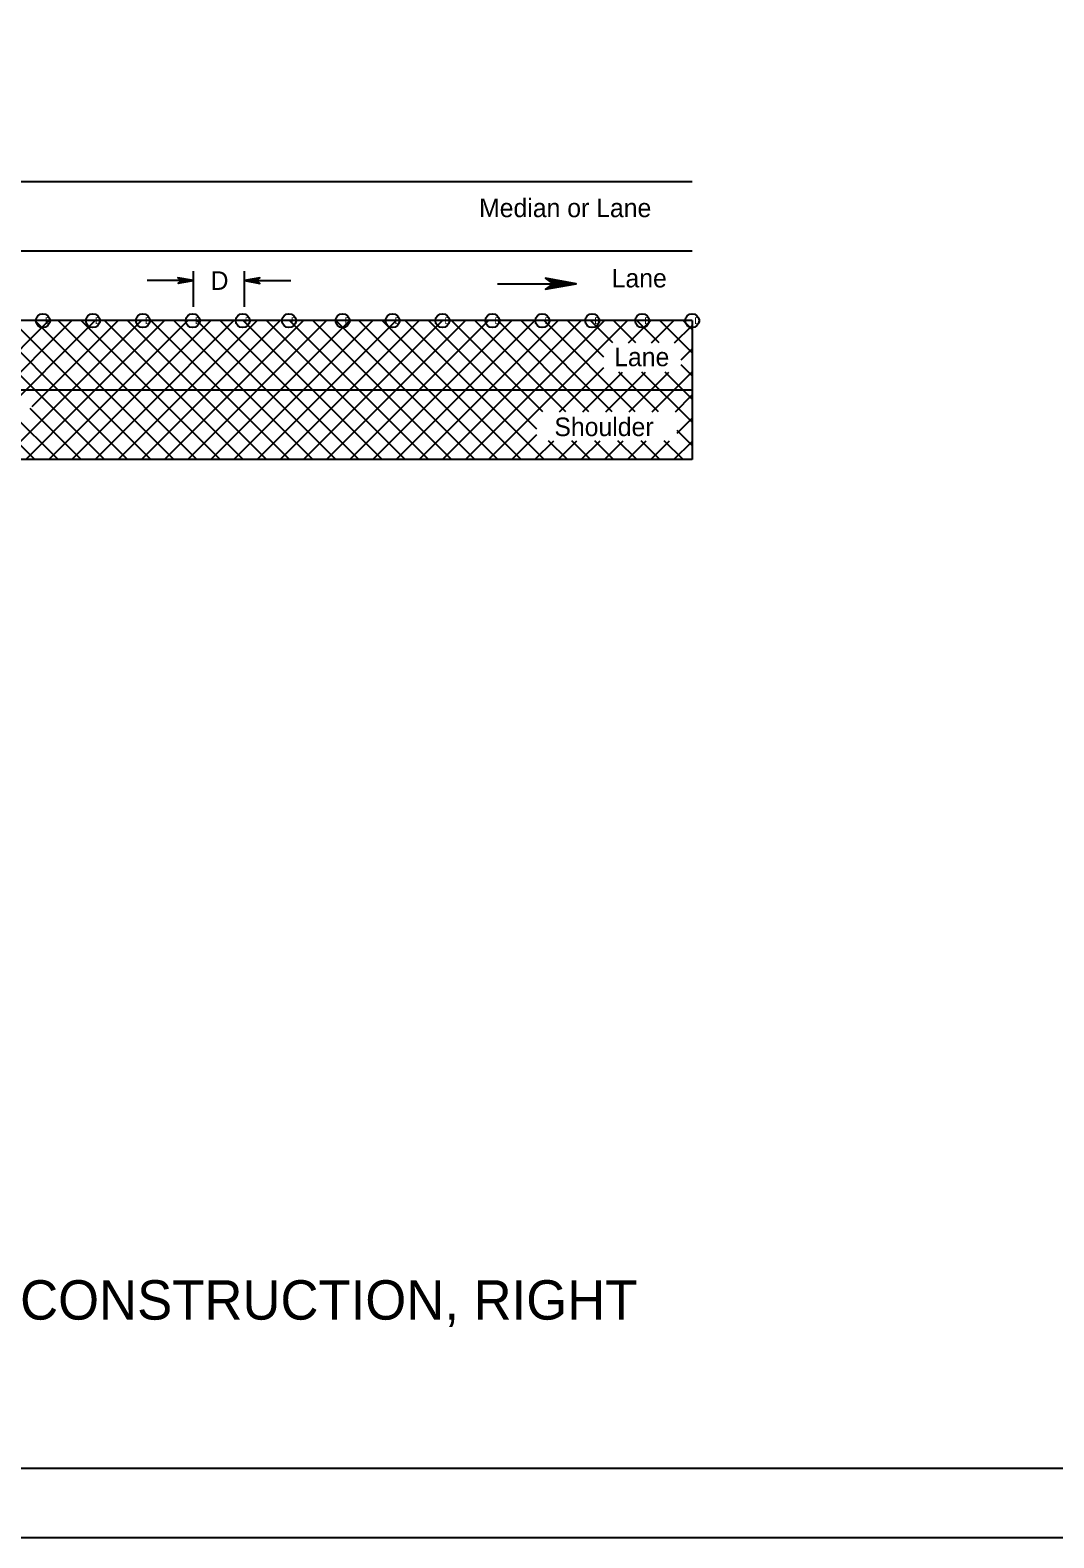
# Model space of a CAD drawing. Extents: x 499945 to 500993, y 499985 to 500645.
# Drawn here: x 500514.1 to 500735, y 499985 to 500310.3 of the extents above; entities that cross this region are included whole.
import ezdxf

# ---------------------------------------------------------------- set-up
doc = ezdxf.new("R2010")
doc.units = 0
for name, color, linetype in [('1', 7, 'Continuous'), ('24', 7, 'Continuous'), ('41', 7, 'Continuous'), ('5', 7, 'Continuous'), ('56', 7, 'Continuous'), ('60', 7, 'Continuous')]:
    doc.layers.add(name, color=color, linetype=linetype)

msp = doc.modelspace()

# ---------------------------------------------------------------- linework, layer by layer
at = {"layer": '1'}
for p, q in [((500656.93, 500277.59), (500070.88, 500277.59)), ((500656.93, 500262.6), (500070.88, 500262.6)), ((500549.32, 500250.6), (500549.32, 500258.25)), ((500560.31, 500250.6), (500560.31, 500258.25)), ((500549.32, 500256.25), (500539.33, 500256.25)), ((500560.31, 500256.25), (500570.3, 500256.25)), ((500656.93, 500247.61), (500070.88, 500247.61)), ((500656.93, 500247.61), (500455.16, 500247.61)), ((500515.1, 500217.64), (500485.12, 500247.61)), ((500488.12, 500217.64), (500518.09, 500247.61)), ((500493.11, 500217.64), (500523.09, 500247.61)), ((500498.11, 500217.64), (500528.09, 500247.61)), ((500518.67, 500229.06), (500500.11, 500247.61)), ((500523.66, 500229.06), (500505.32, 500247.4)), ((500529.01, 500228.71), (500510.1, 500247.61)), ((500514.52, 500229.06), (500533.08, 500247.61)), ((500533.65, 500229.06), (500515.1, 500247.61)), ((500519.52, 500229.06), (500538.08, 500247.61)), ((500538.65, 500229.06), (500520.09, 500247.61)), ((500524.52, 500229.06), (500543.07, 500247.61)), ((500555.07, 500217.64), (500525.09, 500247.61)), ((500528.96, 500228.5), (500548.07, 500247.61)), ((500560.06, 500217.64), (500530.08, 500247.61)), ((500534.51, 500229.06), (500553.07, 500247.61)), ((500565.06, 500217.64), (500535.08, 500247.61)), ((500538.08, 500217.64), (500568.06, 500247.61)), ((500538.71, 500228.26), (500558.06, 500247.61)), ((500570.05, 500217.64), (500540.08, 500247.61)), ((500542.92, 500227.48), (500563.06, 500247.61)), ((500543.07, 500217.64), (500573.05, 500247.61)), ((500575.05, 500217.64), (500545.07, 500247.61)), ((500548.07, 500217.64), (500578.05, 500247.61)), ((500580.05, 500217.64), (500550.07, 500247.61)), ((500553.07, 500217.64), (500583.04, 500247.61)), ((500585.04, 500217.64), (500555.07, 500247.61)), ((500558.06, 500217.64), (500588.04, 500247.61)), ((500558.06, 500217.64), (500588.04, 500247.61)), ((500590.04, 500217.64), (500560.06, 500247.61)), ((500563.06, 500217.64), (500593.04, 500247.61)), ((500595.04, 500217.64), (500565.06, 500247.61)), ((500568.05, 500217.64), (500598.03, 500247.61)), ((500600.03, 500217.64), (500570.05, 500247.61)), ((500573.05, 500217.64), (500603.03, 500247.61)), ((500605.03, 500217.64), (500575.05, 500247.61)), ((500578.05, 500217.64), (500608.03, 500247.61)), ((500610.03, 500217.64), (500580.04, 500247.61)), ((500583.04, 500217.64), (500613.02, 500247.61)), ((500615.02, 500217.64), (500585.04, 500247.61)), ((500588.04, 500217.64), (500618.02, 500247.61)), ((500620.02, 500217.64), (500590.04, 500247.61)), ((500593.04, 500217.64), (500623.01, 500247.61)), ((500625.01, 500217.64), (500595.04, 500247.61)), ((500598.03, 500217.64), (500628.01, 500247.61)), ((500623.42, 500224.23), (500600.03, 500247.61)), ((500603.03, 500217.64), (500633.01, 500247.61)), ((500624.74, 500227.91), (500605.03, 500247.61)), ((500608.03, 500217.64), (500638, 500247.61)), ((500629.68, 500227.96), (500610.02, 500247.61)), ((500613.02, 500217.64), (500643, 500247.61)), ((500634.67, 500227.96), (500615.02, 500247.61)), ((500639.67, 500227.96), (500620.02, 500247.61)), ((500644.67, 500227.96), (500625.01, 500247.61)), ((500637.9, 500239.72), (500630.01, 500247.61)), ((500639.82, 500242.8), (500635, 500247.61)), ((500644.82, 500242.8), (500640, 500247.61)), ((500643.18, 500242.8), (500648, 500247.61)), ((500649.81, 500242.8), (500645, 500247.61)), ((500648.17, 500242.8), (500652.99, 500247.61)), ((500656.93, 500240.68), (500649.99, 500247.61)), ((500653.17, 500242.8), (500656.93, 500246.56)), ((500656.93, 500245.67), (500654.99, 500247.61)), ((500656.93, 500247.61), (500656.93, 500217.64)), ((500654.55, 500239.18), (500656.93, 500241.56)), ((500656.93, 500235.68), (500654.55, 500238.06)), ((500628.34, 500227.96), (500637.9, 500237.52)), ((500633.34, 500227.96), (500641.91, 500236.53)), ((500638.33, 500227.96), (500646.9, 500236.53)), ((500649.66, 500227.96), (500641.09, 500236.53)), ((500643.33, 500227.96), (500651.9, 500236.53)), ((500656.93, 500225.69), (500646.09, 500236.53)), ((500648.33, 500227.96), (500656.93, 500236.56)), ((500656.93, 500230.69), (500651.09, 500236.53)), ((500656.93, 500232.62), (500070.88, 500232.62)), ((500653.32, 500227.96), (500656.93, 500231.57)), ((500508.1, 500217.64), (500519.52, 500229.06)), ((500513.1, 500217.64), (500524.52, 500229.06)), ((500525.09, 500217.64), (500514.07, 500228.66)), ((500518.09, 500217.64), (500528.96, 500228.5)), ((500530.08, 500217.64), (500518.67, 500229.06)), ((500523.09, 500217.64), (500534.51, 500229.06)), ((500535.08, 500217.64), (500523.66, 500229.06)), ((500528.09, 500217.64), (500538.71, 500228.26)), ((500540.08, 500217.64), (500529.01, 500228.71)), ((500545.07, 500217.64), (500533.65, 500229.06)), ((500540.38, 500227.32), (500538.71, 500228.99)), ((500520.09, 500217.64), (500510.12, 500227.61)), ((500533.08, 500217.64), (500542.92, 500227.48)), ((500550.07, 500217.64), (500540.38, 500227.32)), ((500653.69, 500223.33), (500656.93, 500226.57)), ((500618.02, 500217.64), (500623.42, 500223.04)), ((500656.93, 500220.69), (500653.69, 500223.93)), ((500623.01, 500217.64), (500627.07, 500221.69)), ((500630.01, 500217.64), (500625.95, 500221.69)), ((500628.01, 500217.64), (500632.06, 500221.69)), ((500635, 500217.64), (500630.95, 500221.69)), ((500633.01, 500217.64), (500637.06, 500221.69)), ((500640, 500217.64), (500635.95, 500221.69)), ((500638, 500217.64), (500642.06, 500221.69)), ((500645, 500217.64), (500640.94, 500221.69)), ((500643, 500217.64), (500647.05, 500221.69)), ((500649.99, 500217.64), (500645.94, 500221.69)), ((500648, 500217.64), (500652.05, 500221.69)), ((500654.99, 500217.64), (500650.94, 500221.69)), ((500652.99, 500217.64), (500656.93, 500221.57)), ((500656.93, 500217.64), (500453.08, 500217.64)), ((500000, 500000), (500990, 500000)), ((500993, 499985), (499944.83, 499985))]:
    msp.add_line(p, q, dxfattribs=at)
at = {"layer": '24'}
msp.add_line((500614.94, 500255.57), (500626.87, 500255.57), dxfattribs=at)
for points in [[(500549.32, 500256.25), (500545.97, 500256.85), (500546.77, 500256.25), (500545.99, 500255.67), (500549.32, 500256.25), (500549.1, 500256.25), (500546.06, 500256.8), (500546.83, 500256.25), (500546.12, 500255.72), (500548.98, 500256.24), (500548.87, 500256.25), (500546.27, 500256.71), (500546.85, 500256.25), (500546.25, 500255.79), (500548.81, 500256.25), (500548.7, 500256.24), (500546.43, 500256.65), (500546.87, 500256.25), (500546.42, 500255.84), (500548.38, 500256.24), (500548.19, 500256.24), (500546.6, 500256.56), (500546.91, 500256.26), (500546.58, 500255.93), (500548.16, 500256.25), (500547.98, 500256.26), (500546.78, 500256.47), (500547.01, 500256.24), (500546.76, 500256.01), (500547.81, 500256.25), (500547.65, 500256.27), (500546.93, 500256.41), (500547.05, 500256.25), (500546.85, 500256.07), (500547.56, 500256.25), (500547.09, 500256.36), (500547.16, 500256.24), (500546.95, 500256.11), (500547.44, 500256.24), (500547.13, 500256.31), (500547.26, 500256.21), (500547.11, 500256.15), (500547.26, 500256.25), (500547.18, 500256.26)], [(500560.31, 500256.25), (500563.66, 500255.66), (500562.86, 500256.25), (500563.64, 500256.84), (500560.31, 500256.25), (500560.53, 500256.26), (500563.57, 500255.7), (500562.8, 500256.26), (500563.51, 500256.79), (500560.65, 500256.27), (500560.77, 500256.25), (500563.36, 500255.79), (500562.78, 500256.26), (500563.38, 500256.71), (500560.82, 500256.25), (500560.93, 500256.27), (500563.2, 500255.86), (500562.76, 500256.25), (500563.21, 500256.66), (500561.25, 500256.27), (500561.44, 500256.27), (500563.03, 500255.94), (500562.72, 500256.24), (500563.06, 500256.58), (500561.47, 500256.25), (500561.65, 500256.24), (500562.85, 500256.04), (500562.62, 500256.27), (500562.87, 500256.5), (500561.82, 500256.25), (500561.99, 500256.24), (500562.71, 500256.1), (500562.59, 500256.26), (500562.78, 500256.44), (500562.07, 500256.25), (500562.54, 500256.14), (500562.47, 500256.27), (500562.68, 500256.4), (500562.19, 500256.27), (500562.5, 500256.19), (500562.37, 500256.29), (500562.52, 500256.35), (500562.37, 500256.26), (500562.45, 500256.24)], [(500631.93, 500255.57), (500625.28, 500256.75), (500626.87, 500255.57), (500625.32, 500254.42), (500631.93, 500255.57), (500631.49, 500255.56), (500625.47, 500256.66), (500626.99, 500255.56), (500625.58, 500254.51), (500631.25, 500255.54), (500631.03, 500255.57), (500625.87, 500256.49), (500627.03, 500255.56), (500625.84, 500254.66), (500630.93, 500255.57), (500630.71, 500255.54), (500626.2, 500256.36), (500627.07, 500255.57), (500626.18, 500254.76), (500630.06, 500255.54), (500629.69, 500255.54), (500626.53, 500256.19), (500627.15, 500255.59), (500626.49, 500254.93), (500629.62, 500255.57), (500629.27, 500255.6), (500626.89, 500256), (500627.35, 500255.54), (500626.86, 500255.09), (500628.94, 500255.57), (500628.61, 500255.61), (500627.18, 500255.88), (500627.42, 500255.56), (500627.03, 500255.21), (500628.43, 500255.58), (500627.5, 500255.8), (500627.64, 500255.54), (500627.23, 500255.29), (500628.2, 500255.54), (500627.59, 500255.69), (500627.84, 500255.49), (500627.55, 500255.37), (500627.84, 500255.56), (500627.69, 500255.59)]]:
    msp.add_lwpolyline(points, dxfattribs=at)
at = {"layer": '41'}
msp.add_lwpolyline([(499944.83, 500645), (500993, 500645), (500993, 499985), (499944.83, 499985)], close=True, dxfattribs=at)
at = {"layer": '56'}
for centre in [(500516.82, 500247.61), (500527.6, 500247.61), (500538.38, 500247.61), (500549.15, 500247.61), (500559.93, 500247.61), (500569.92, 500247.61), (500581.49, 500247.61), (500592.26, 500247.61), (500603.04, 500247.61), (500613.82, 500247.61), (500624.6, 500247.61), (500635.37, 500247.61), (500646.15, 500247.61), (500656.93, 500247.61)]:
    msp.add_circle(centre, 1.5, dxfattribs=at)
at = {"layer": '60'}
for centre in [(500516.82, 500247.61), (500527.6, 500247.61), (500538.38, 500247.61), (500549.15, 500247.61), (500559.93, 500247.61), (500569.92, 500247.61), (500581.49, 500247.61), (500592.26, 500247.61), (500603.04, 500247.61), (500613.82, 500247.61), (500624.6, 500247.61), (500635.37, 500247.61), (500646.15, 500247.61), (500656.93, 500247.61)]:
    msp.add_circle(centre, 1.5, dxfattribs=at)

# ---------------------------------------------------------------- texts
at = {"layer": '1'}
msp.add_text('D', height=4, dxfattribs=at).set_placement((500553.01, 500254.25))
at = {"layer": '5'}
for s, height, p in [('Median or Lane', 4, (500610.96, 500269.94)), ('Lane', 4, (500639.58, 500254.78)), ('Lane', 4, (500640.12, 500237.78)), ('Shoulder', 4, (500627.21, 500222.7)), ('DIVIDED, ENTRANCE RAMP CONSTRUCTION, RIGHT', 8.5, (500357.8, 500032.08))]:
    msp.add_text(s, height=height, dxfattribs=at).set_placement(p)
at = {"layer": '56'}
for p in [(500517.28, 500246.86), (500528.06, 500246.86), (500538.84, 500246.86), (500549.62, 500246.86), (500560.39, 500246.86), (500570.38, 500246.86), (500581.95, 500246.86), (500592.73, 500246.86), (500603.5, 500246.86), (500614.28, 500246.86), (500625.06, 500246.86), (500635.83, 500246.86), (500646.61, 500246.86), (500657.39, 500246.86)]:
    msp.add_text('D', height=1.5, dxfattribs=at).set_placement(p)

doc.saveas('drawing.dxf')
